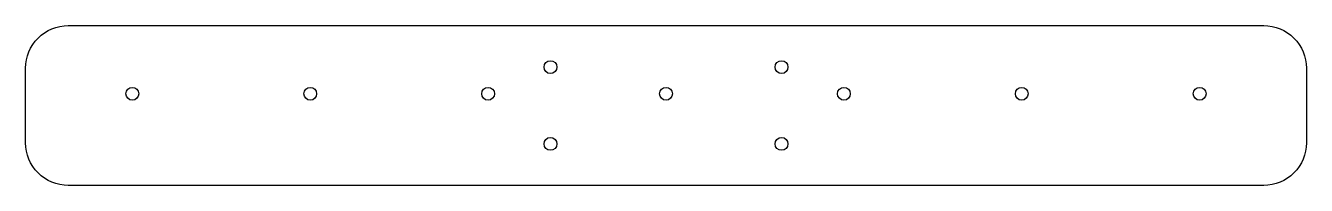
# Model space of a CAD drawing. Header units: millimetres. Extents: x -150 to 150, y -68 to -30.
import ezdxf

# ---------------------------------------------------------------- set-up
doc = ezdxf.new("R2010")
doc.units = ezdxf.units.MM
doc.layers.get('0').update_dxf_attribs({"linetype": 'CONTINUOUS'})

msp = doc.modelspace()

# ---------------------------------------------------------------- linework, layer by layer
msp.add_lwpolyline([(-140, -67.75, -0.414214), (-150, -57.75), (-150, -40.25, -0.414214), (-140, -30.25), (140, -30.25, -0.414214), (150, -40.25), (150, -57.75, -0.414214), (140, -67.75)], format="xyb", close=True)
for centre in [(-27.06, -40), (27.06, -40), (-125, -46.25), (-83.33, -46.25), (-41.67, -46.25), (0, -46.25), (41.67, -46.25), (83.33, -46.25), (125, -46.25), (-27.06, -58), (27.06, -58)]:
    msp.add_circle(centre, 1.5)

doc.saveas('drawing.dxf')
